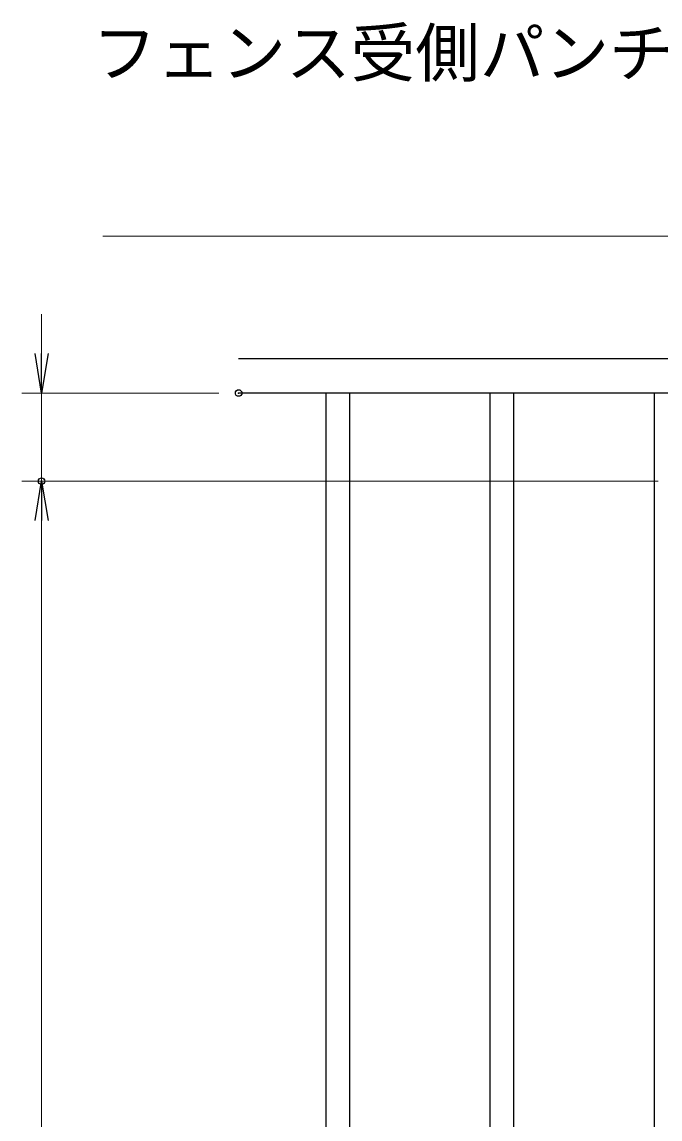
# Model space of a CAD drawing. Units: millimetres, scale not verified. Extents: x -3152 to 3148, y -2225 to 2230.
# Drawn here: x -2388 to -1902, y -157 to 677 of the extents above; entities that cross this region are included whole.
import ezdxf
from ezdxf.enums import TextEntityAlignment as Align

# ---------------------------------------------------------------- set-up
doc = ezdxf.new("R2010")
doc.units = ezdxf.units.MM
doc.header["$LTSCALE"] = 10
doc.header["$PDMODE"] = 32
doc.header["$PDSIZE"] = 5
for name, color, linetype, lineweight in [('0-1_D-STR-DIM', 7, 'Continuous', 13), ('0-2_0', 7, 'Continuous', 25), ('0-3_DEFPOINTS', 8, 'Continuous', 25), ('0-6_D-STR1', 1, 'Continuous', 25), ('0-B_D-STR-TXT', 7, 'Continuous', 13)]:
    doc.layers.add(name, color=color, linetype=linetype, lineweight=lineweight)
doc.styles.add('ＭＳ ゴシック', font='')
doc.styles.get('ＭＳ ゴシック').set_extended_font_data('MS Gothic')

# ---------------------------------------------------------------- blocks, each defined once
blk = doc.blocks.new('_OPEN')
at = {"layer": '0-2_0'}
blk.add_line((0, 0), (-10, 0), dxfattribs=at)
blk.add_lwpolyline([(-10, 1.667), (0, 0), (-10, -1.667)], dxfattribs=at)

msp = doc.modelspace()

# ---------------------------------------------------------------- linework, layer by layer
at = {"layer": '0-1_D-STR-DIM'}
for p, q in [((-2373.24, 425.05), (-2373.24, 455.05)), ((-2238.24, 395.05), (-2388.24, 395.05)), ((-2373.24, 395.05), (-2373.24, 328.05)), ((-1903.89, 328.05), (-2388.24, 328.05)), ((-1903.89, 328.05), (-2388.24, 328.05)), ((-2373.24, 298.05), (-2373.24, 268.05)), ((-2373.24, 298.05), (-2373.24, -855.95))]:
    msp.add_line(p, q, dxfattribs=at)
at = {"layer": '0-3_DEFPOINTS'}
for p in [(-2223.24, 395.05), (-2373.24, 328.05)]:
    msp.add_point(p, dxfattribs=at)
at = {"layer": '0-6_D-STR1'}
for p, q in [((-1297.89, 421.05), (-2223.24, 421.05)), ((-1297.89, 395.05), (-2223.24, 395.05)), ((-2156.89, 395.05), (-2156.89, -952.95)), ((-2138.89, 395.05), (-2138.89, -952.95)), ((-2031.89, 395.05), (-2031.89, -952.95)), ((-2013.89, 395.05), (-2013.89, -952.95)), ((-1906.89, 395.05), (-1906.89, -952.95))]:
    msp.add_line(p, q, dxfattribs=at)
at = {"layer": '0-B_D-STR-TXT'}
msp.add_lwpolyline([(-2326.6, 514.27), (-1612.65, 514.27), (-1459.38, 86.37)], dxfattribs=at)

# ---------------------------------------------------------------- block references
at = {"layer": '0-1_D-STR-DIM', "xscale": 3, "yscale": 3}
for p, rotation in [((-2373.24, 395.05), 270), ((-2373.24, 328.05), 90), ((-2373.24, 328.05), 90)]:
    msp.add_blockref('_OPEN', p, dxfattribs=dict(at, rotation=rotation))

# ---------------------------------------------------------------- texts
at = {"layer": '0-B_D-STR-TXT', "style": 'ＭＳ ゴシック'}
msp.add_text('フェンス受側パンチングパネル', height=36.07, dxfattribs=at).set_placement((-2334.79, 625.01), align=Align.BOTTOM_LEFT)

doc.saveas('drawing.dxf')
